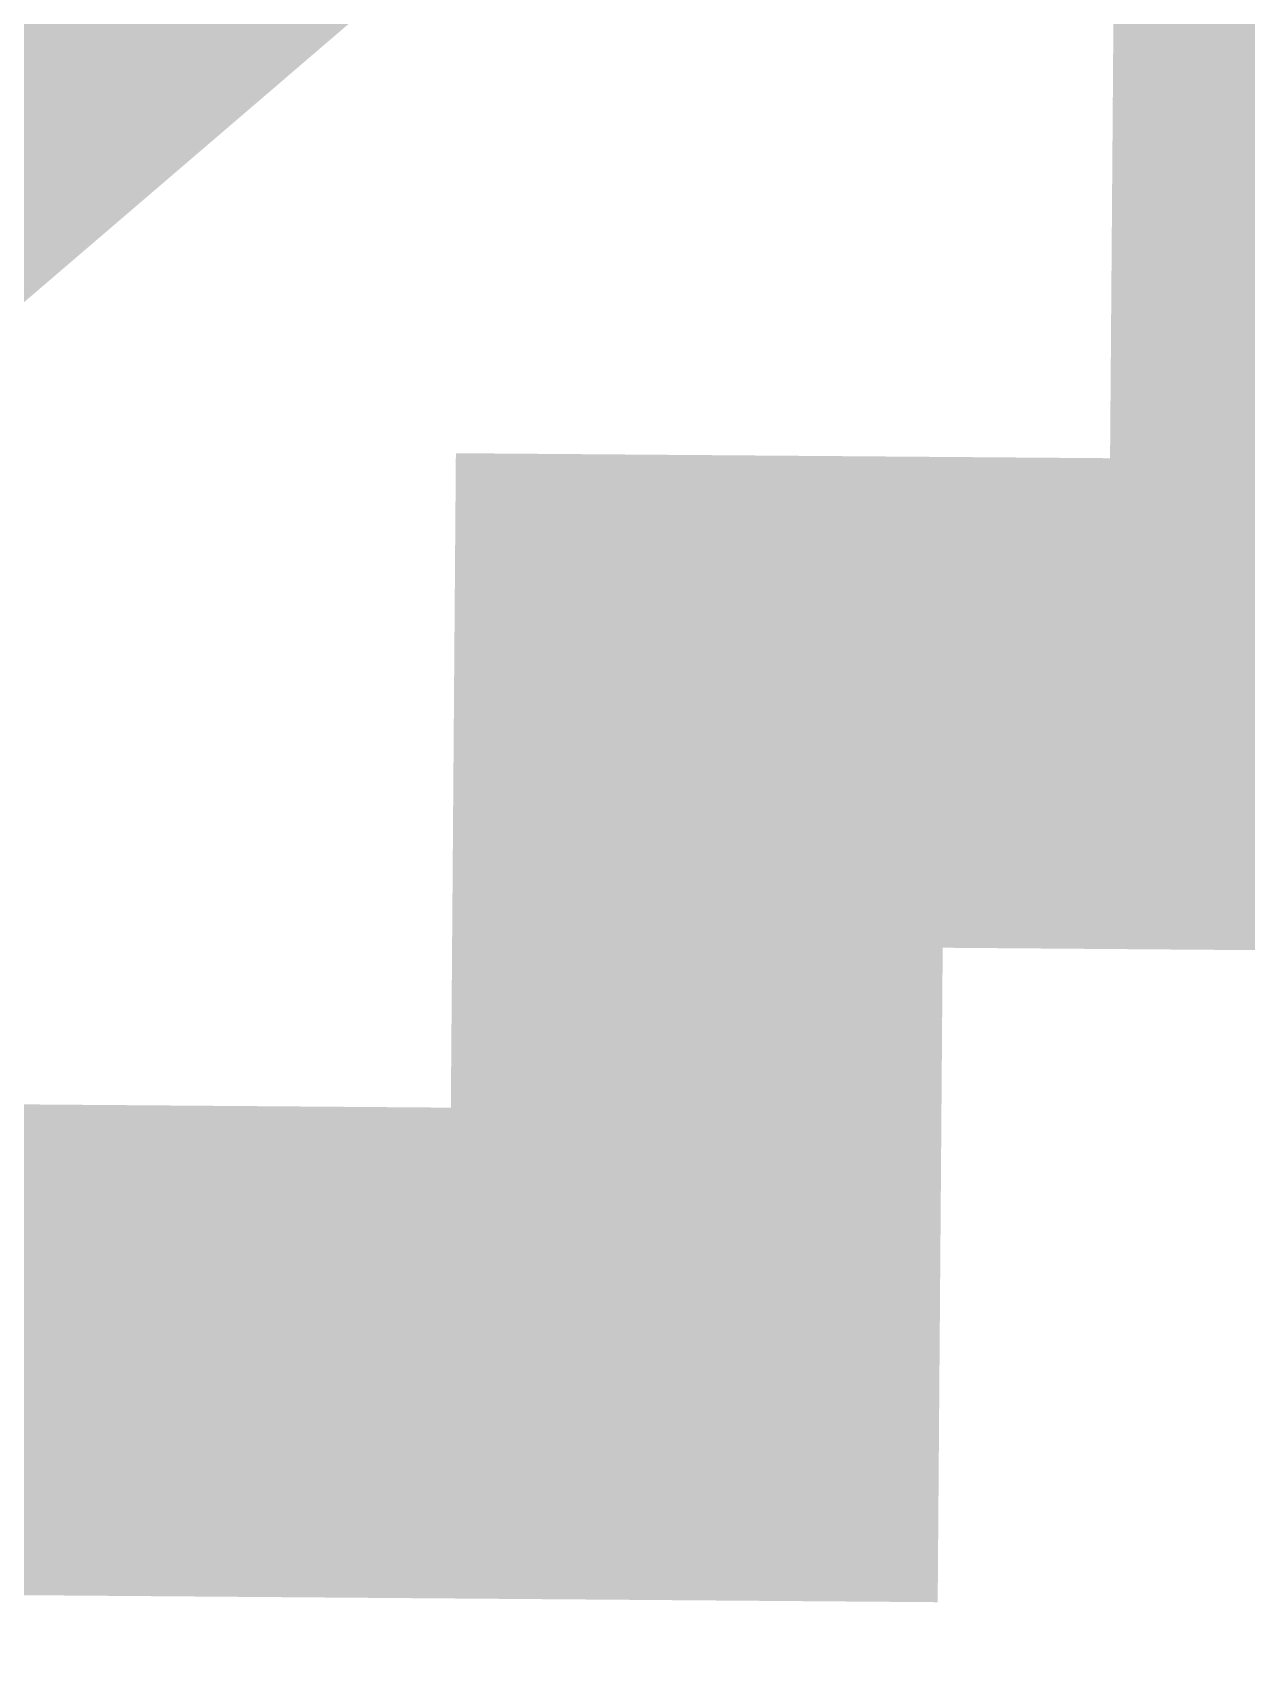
# Model space of a CAD drawing. Header units: metres. Extents: x 326467 to 340077, y 1811030 to 1824953.
# Drawn here: x 329754.85 to 329762.35, y 1813210.1 to 1813220.16 of the extents above; entities that cross this region are included whole.
import ezdxf

# ---------------------------------------------------------------- set-up
doc = ezdxf.new("R2010")
doc.units = ezdxf.units.M
doc.header["$MEASUREMENT"] = 0
for name, color, linetype in [('CRZ LINE FOR RIVER OR CREEK', 84, 'Continuous'), ('HAZARDS LINE', 1, 'Continuous'), ('NDZ-200M FROM CRZ', 30, 'Continuous')]:
    doc.layers.add(name, color=color, linetype=linetype)

# ---------------------------------------------------------------- blocks, each defined once
blk = doc.blocks.new('16')
at = {"layer": 'CRZ LINE FOR RIVER OR CREEK', "ltscale": 0.1, "const_width": 3.032, "flags": 128}
blk.add_lwpolyline([(329553.749, 1812890.105), (329595.21, 1812950.435), (329612.003, 1813031.171), (329648.947, 1813103.666), (329708.446, 1813180.771), (329759.028, 1813224.116), (329775.573, 1813272.508), (329790.454, 1813367.411), (329809.16, 1813433.981)], dxfattribs=at)
at = {"layer": 'HAZARDS LINE', "lineweight": 18, "const_width": 3.032}
blk.add_lwpolyline([(329742.796, 1813216.155), (329750.85, 1813212.049), (329754.892, 1813212.018), (329758.935, 1813211.987), (329758.966, 1813216.03), (329763.009, 1813215.999), (329763.04, 1813220.042), (329767.082, 1813220.01), (329767.113, 1813224.054), (329771.156, 1813224.022), (329771.187, 1813228.065), (329775.261, 1813232.077)], dxfattribs=at)
at = {"layer": 'NDZ-200M FROM CRZ', "const_width": 3.032, "flags": 128}
blk.add_lwpolyline([(328500.104, 1812715.848), (328586.46, 1812675.187), (328687.365, 1812654.192), (328814.794, 1812626.294), (328896.979, 1812575.751), (329009.823, 1812530.404), (329088.604, 1812523.731), (329177.647, 1812537.196), (329273.318, 1812592.835), (329399.301, 1812709.348), (329470.471, 1812762.272), (329553.749, 1812890.105), (329595.21, 1812950.435), (329612.003, 1813031.171), (329648.947, 1813103.666), (329700.375, 1813170.313), (329708.446, 1813180.771), (329759.028, 1813224.116), (329775.573, 1813272.508), (329790.454, 1813367.411), (329809.16, 1813433.981)], dxfattribs=at)

msp = doc.modelspace()

# ---------------------------------------------------------------- block references
msp.add_blockref('16', (0, 0))

doc.saveas('drawing.dxf')
